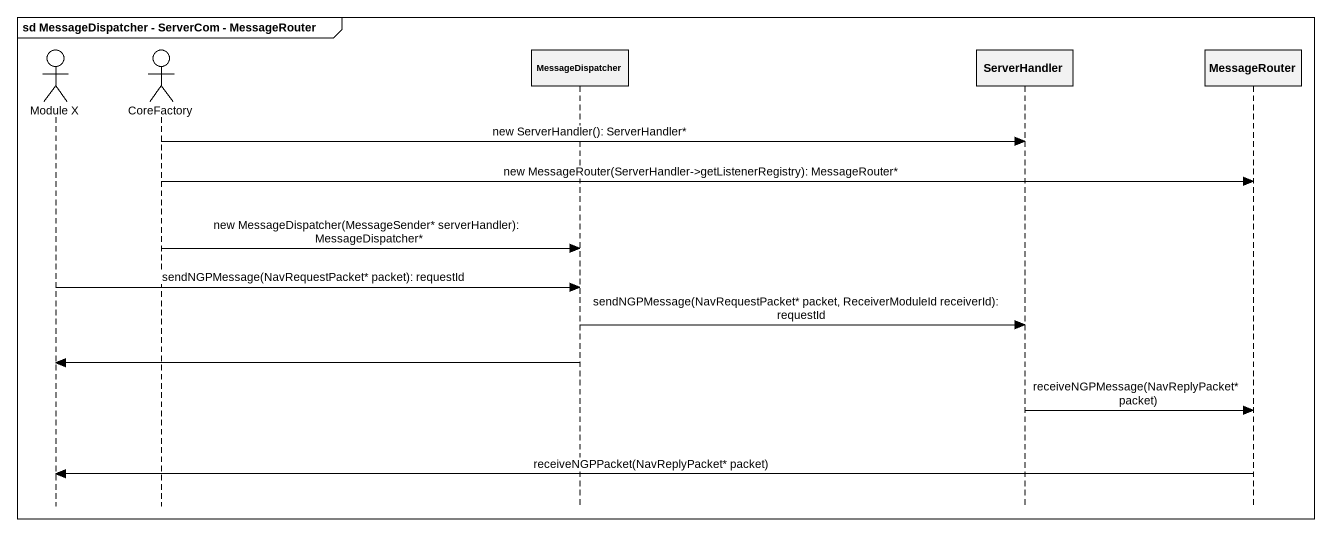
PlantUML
@startuml
mainframe sd MessageDispatcher - ServerCom - MessageRouter
hide footbox
actor "Module X" as Module_X
actor CoreFactory
participant MessageDispatcher
participant ServerHandler
participant MessageRouter

CoreFactory -> ServerHandler : new ServerHandler(): ServerHandler*
CoreFactory -> MessageRouter : new MessageRouter(ServerHandler->getListenerRegistry): MessageRouter*
CoreFactory -> MessageDispatcher : new MessageDispatcher(MessageSender* serverHandler): MessageDispatcher*
Module_X -> MessageDispatcher : sendNGPMessage(NavRequestPacket* packet): requestId
MessageDispatcher -> ServerHandler : sendNGPMessage(NavRequestPacket* packet, ReceiverModuleId receiverId): requestId
MessageDispatcher -> Module_X
ServerHandler -> MessageRouter : receiveNGPMessage(NavReplyPacket* packet)
MessageRouter -> Module_X : receiveNGPPacket(NavReplyPacket* packet)
@enduml
